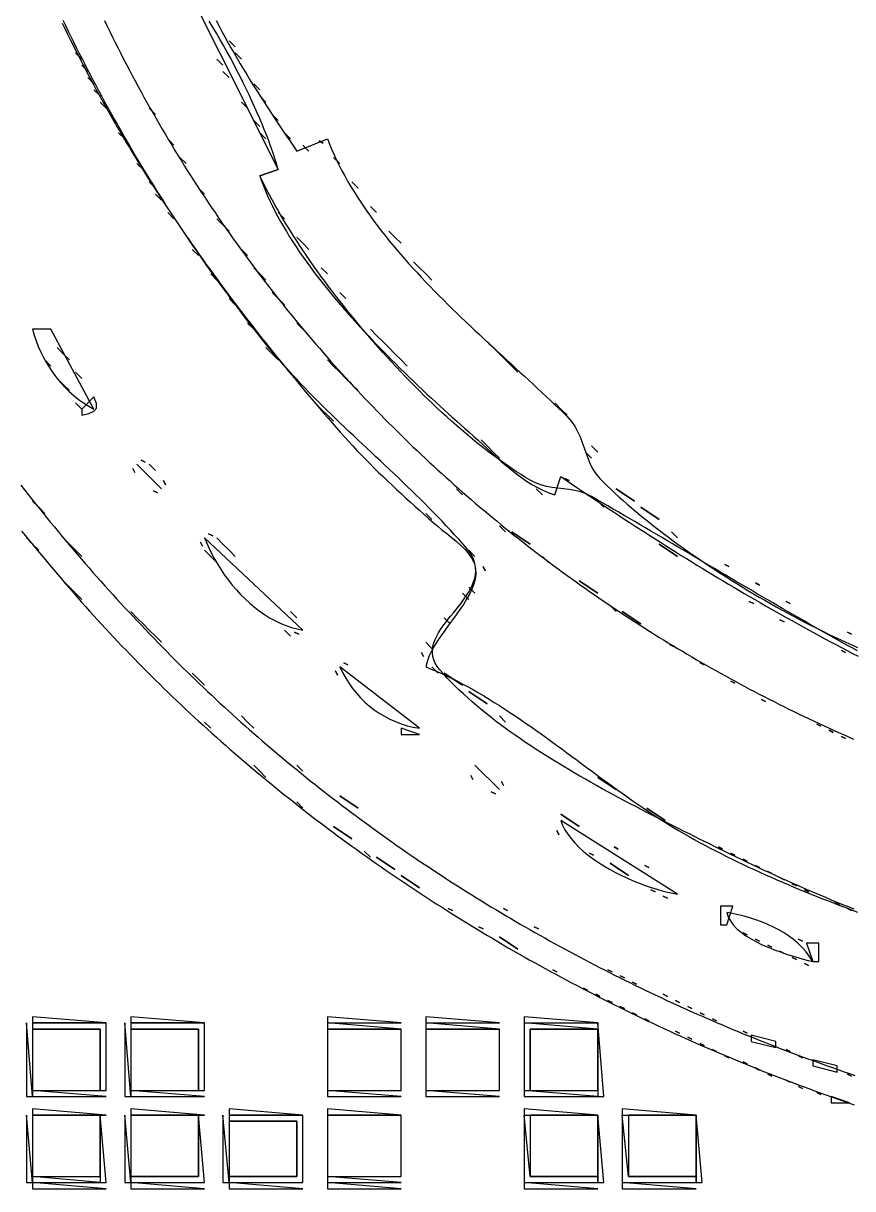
# Model space of a CAD drawing. Extents: x 0 to 1288, y 0 to 860.
# Drawn here: x 94.5 to 229.5, y 202 to 391.8 of the extents above; entities that cross this region are included whole.
import ezdxf

# ---------------------------------------------------------------- set-up
doc = ezdxf.new("R2010")
doc.units = 0
for name, color, linetype in [('C19', 19, 'CONTINUOUS'), ('C250', 250, 'CONTINUOUS'), ('C251', 251, 'CONTINUOUS'), ('C252', 252, 'CONTINUOUS'), ('C253', 253, 'CONTINUOUS'), ('C254', 254, 'CONTINUOUS'), ('C27', 27, 'CONTINUOUS'), ('C29', 29, 'CONTINUOUS'), ('C37', 37, 'CONTINUOUS'), ('C47', 47, 'CONTINUOUS'), ('C59', 59, 'CONTINUOUS'), ('C7', 7, 'CONTINUOUS')]:
    doc.layers.add(name, color=color, linetype=linetype)

msp = doc.modelspace()

# ---------------------------------------------------------------- linework, layer by layer
at = {"layer": 'C19'}
for points in [[(117, 406), (136, 368), (133, 367), (133.2825, 366.1836), (133.5892, 365.3642), (133.9194, 364.5423), (134.2724, 363.718), (134.6475, 362.8916), (135.0441, 362.0634), (135.4616, 361.2338), (135.8992, 360.403), (136.3564, 359.5712), (136.8323, 358.7388), (137.3265, 357.9061), (137.8381, 357.0733), (138.3666, 356.2407), (138.9113, 355.4087), (139.4715, 354.5775), (140.0466, 353.7474), (140.6359, 352.9186), (141.2387, 352.0915), (141.8544, 351.2664), (142.4823, 350.4435), (143.1217, 349.6232), (143.772, 348.8056), (144.4326, 347.9912), (145.1027, 347.1801), (145.7817, 346.3728), (146.4689, 345.5694), (147.1637, 344.7702), (147.8654, 343.9756), (148.5734, 343.1858), (149.2869, 342.4011), (150.0053, 341.6219), (150.728, 340.8483), (151.4543, 340.0807), (152.1836, 339.3193), (152.9151, 338.5645), (153.6482, 337.8165), (154.3822, 337.0757), (155.1165, 336.3422), (155.8504, 335.6165), (156.5833, 334.8987), (157.3145, 334.1892), (158.0433, 333.4883), (158.769, 332.7962), (159.4911, 332.1132), (160.2088, 331.4397), (160.9215, 330.7759), (161.6284, 330.122), (162.3291, 329.4785), (163.0227, 328.8455), (163.7086, 328.2233), (164.3862, 327.6123), (165.0548, 327.0127), (165.7137, 326.4249), (166.3623, 325.849), (167, 325.2855)], [(100.8355, 391.8788), (101.2584, 391), (101.7029, 390.0861), (102.1507, 389.1754), (102.6016, 388.2679), (103.0558, 387.3635), (103.5131, 386.4622), (103.9735, 385.564), (104.4371, 384.6689), (104.9038, 383.7767), (105.3736, 382.8875), (105.8466, 382.0012), (106.3227, 381.1178), (106.8018, 380.2373), (107.284, 379.3597), (107.7694, 378.4848), (108.2577, 377.6127), (108.7491, 376.7433), (109.2436, 375.8766), (109.7411, 375.0126), (110.2416, 374.1512), (110.7452, 373.2924), (111.2517, 372.4361), (111.7612, 371.5824), (112.2737, 370.7312), (112.7892, 369.8824), (113.3077, 369.0361), (113.8291, 368.1922), (114.3534, 367.3506), (114.8807, 366.5113), (115.4109, 365.6743), (115.944, 364.8396), (116.48, 364.0071), (117.0189, 363.1768), (117.5607, 362.3487), (118.1053, 361.5227), (118.6529, 360.6987), (119.2032, 359.8769), (119.7564, 359.057), (120.3125, 358.2391), (120.8713, 357.4232), (121.433, 356.6092), (121.9975, 355.7971), (122.5648, 354.9868), (123.1348, 354.1784), (123.7076, 353.3717), (124.2832, 352.5668), (124.8615, 351.7636), (125.4426, 350.9621), (126.0264, 350.1622), (126.613, 349.364), (127.2022, 348.5673), (127.7941, 347.7722), (128.3888, 346.9786), (128.9861, 346.1865), (129.5861, 345.3958), (130.1887, 344.6065), (130.794, 343.8186), (131.4019, 343.0321), (132.0125, 342.2468), (132.6257, 341.4629), (133.2415, 340.6802), (133.8599, 339.8987), (134.4809, 339.1183), (135.1044, 338.3392), (135.7306, 337.5611), (136.3593, 336.7841), (136.9905, 336.0081), (137.6243, 335.2332), (138.2606, 334.4592), (138.8995, 333.6861), (139.5408, 332.914), (140.1847, 332.1427), (140.831, 331.3723), (141.4798, 330.6027), (142.1311, 329.8338), (142.7849, 329.0657), (143.4411, 328.2983), (144.0997, 327.5316), (144.7608, 326.7655), (145.4243, 326), (146.0905, 325.2401), (146.7629, 324.4872), (147.4412, 323.7411), (148.1252, 323.0015), (148.8149, 322.2682), (149.51, 321.5409), (150.2104, 320.8194), (150.9159, 320.1035), (151.6264, 319.3928), (152.3416, 318.6873), (153.0615, 317.9866), (153.7858, 317.2905), (154.5144, 316.5988), (155.2472, 315.9112), (155.9838, 315.2275), (156.7243, 314.5475), (157.4684, 313.8709), (158.216, 313.1974), (158.9668, 312.5269), (159.7208, 311.8591), (160.4778, 311.1938), (161.2376, 310.5307), (162, 309.8696)], [(162, 309.8695), (162.6473, 309.3338), (163.3717, 308.7611), (164.1414, 308.1521), (164.9244, 307.5071), (165.6888, 306.8268), (166.4027, 306.1114), (167.0341, 305.3616), (167.5513, 304.5779), (167.9221, 303.7606), (168.1149, 302.9105)], [(94.2182, 309.1102), (94.8572, 308.3252), (95.4986, 307.5415), (96.1424, 306.7591), (96.7887, 305.9779), (97.4375, 305.198), (98.0887, 304.4193), (98.7424, 303.6417), (99.3987, 302.8653), (100.0575, 302.0901), (100.7188, 301.316), (101.3827, 300.5429), (102.0492, 299.7709), (102.7183, 299), (103.356, 298.2699), (103.9965, 297.5422), (104.64, 296.8169), (105.2862, 296.0941), (105.9353, 295.3736), (106.5872, 294.6555), (107.2418, 293.9399), (107.8993, 293.2266), (108.5595, 292.5158), (109.2225, 291.8074), (109.8882, 291.1014), (110.5567, 290.3978), (111.2279, 289.6967), (111.9017, 288.998), (112.5783, 288.3017), (113.2576, 287.6079), (113.9395, 286.9165), (114.6241, 286.2276), (115.3113, 285.5411), (116.0011, 284.857), (116.6936, 284.1754), (117.3886, 283.4963), (118.0863, 282.8196), (118.7865, 282.1454), (119.4893, 281.4736), (120.1947, 280.8043), (120.9025, 280.1375), (121.6129, 279.4732), (122.3259, 278.8113), (123.0413, 278.152), (123.7592, 277.4951), (124.4796, 276.8407), (125.2024, 276.1888), (125.9277, 275.5393), (126.6555, 274.8924), (127.3856, 274.248), (128.1182, 273.6061), (128.8532, 272.9667), (129.5905, 272.3297), (130.3302, 271.6954), (131.0723, 271.0635), (131.8168, 270.4341), (132.5635, 269.8073), (133.3126, 269.183), (134.064, 268.5612), (134.8177, 267.9419), (135.5737, 267.3252), (136.3319, 266.711), (137.0924, 266.0994), (137.8552, 265.4903), (138.6202, 264.8837), (139.3874, 264.2797), (140.1568, 263.6783), (140.9284, 263.0794), (141.7022, 262.4831), (142.4781, 261.8893), (143.2562, 261.2981), (144.0365, 260.7094), (144.8189, 260.1234), (145.6034, 259.5399), (146.39, 258.959), (147.1786, 258.3806), (147.9694, 257.8049), (148.7622, 257.2317), (149.5571, 256.6612), (150.3541, 256.0932), (151.153, 255.5278), (151.954, 254.965), (152.757, 254.4048), (153.5619, 253.8472), (154.3689, 253.2923), (155.1778, 252.7399), (155.9886, 252.1902), (156.8014, 251.6431), (157.6161, 251.0986), (158.4328, 250.5567), (159.2513, 250.0174), (160.0717, 249.4808), (160.894, 248.9468), (161.7181, 248.4155), (162.5441, 247.8868), (163.372, 247.3607), (164.2016, 246.8373), (165.0331, 246.3165), (165.8664, 245.7984), (166.7014, 245.283), (167.5382, 244.7702), (168.3768, 244.26), (169.2171, 243.7525), (170.0592, 243.2477), (170.903, 242.7456), (171.7485, 242.2461), (172.5957, 241.7494), (173.4445, 241.2553), (174.2951, 240.7638), (175.1473, 240.2751), (176.0011, 239.7891), (176.8566, 239.3057), (177.7136, 238.825), (178.5723, 238.3471), (179.4326, 237.8718), (180.2945, 237.3993), (181.1579, 236.9294), (182.0229, 236.4623), (182.8894, 235.9979), (183.7575, 235.5362), (184.6271, 235.0772), (185.4981, 234.621), (186.3707, 234.1675), (187.2447, 233.7167), (188.1202, 233.2686), (188.9972, 232.8233), (189.8756, 232.3807), (190.7554, 231.9408), (191.6367, 231.5037), (192.5193, 231.0694), (193.4033, 230.6378), (194.2887, 230.209), (195.1755, 229.7829), (196.0636, 229.3596), (196.9531, 228.939), (197.8439, 228.5212), (198.736, 228.1062), (199.6293, 227.694), (200.524, 227.2845), (201.42, 226.8778), (202.3172, 226.4739), (203.2156, 226.0728), (204.1153, 225.6744), (205.0162, 225.2789), (205.9184, 224.8862), (206.8217, 224.4962), (207.7262, 224.1091), (208.6318, 223.7247), (209.5387, 223.3432), (210.4467, 222.9645), (211.3558, 222.5886), (212.266, 222.2155), (213.1773, 221.8452), (214.0898, 221.4778), (215.0033, 221.1132), (215.9178, 220.7514), (216.8335, 220.3925), (217.7502, 220.0363), (218.6679, 219.6831), (219.5866, 219.3326), (220.5063, 218.985), (221.427, 218.6403), (222.3487, 218.2984), (223.2714, 217.9594), (224.195, 217.6232), (225.1196, 217.2899), (226.0451, 216.9594), (226.9715, 216.6318), (227.8988, 216.3071), (228.827, 215.9853), (229.7561, 215.6663)], [(168.1149, 302.9104), (168.134, 302.117), (168.0309, 301.3142), (167.8184, 300.5027), (167.5091, 299.6833), (167.1161, 298.8569), (166.6521, 298.0242), (166.1299, 297.1861), (165.5624, 296.3434), (164.9625, 295.4968), (164.3429, 294.6473), (163.7165, 293.7955), (163.0961, 292.9424), (162.4945, 292.0887), (161.9247, 291.2353), (161.3994, 290.3829), (160.9314, 289.5323), (160.5336, 288.6845), (160.2189, 287.8401), (160, 287), (160.8665, 286.6527), (161.7317, 286.2867), (162.5956, 285.9028), (163.4582, 285.5015), (164.3194, 285.0835), (165.1793, 284.6496), (166.038, 284.2003), (166.8954, 283.7363), (167.7516, 283.2583), (168.6065, 282.767), (169.4603, 282.2631), (170.3128, 281.7472), (171.1642, 281.2199), (172.0144, 280.682), (172.8634, 280.1341), (173.7114, 279.577), (174.5582, 279.0111), (175.4039, 278.4373), (176.2486, 277.8562), (177.0922, 277.2685), (177.9347, 276.6748), (178.7762, 276.0758), (179.6167, 275.4722), (180.4563, 274.8646), (181.2948, 274.2538), (182.1324, 273.6403), (182.969, 273.0249), (183.8047, 272.4082), (184.6395, 271.7908), (185.4734, 271.1736), (186.3064, 270.5571), (187.1386, 269.9419), (187.9699, 269.3289), (188.8004, 268.7186), (189.6301, 268.1116), (190.459, 267.5088), (191.2871, 266.9107), (192.1144, 266.318), (192.941, 265.7314), (193.7669, 265.1515), (194.592, 264.5791), (195.4165, 264.0148), (196.2403, 263.4592), (197.0634, 262.913), (197.8859, 262.377), (198.7077, 261.8517), (199.529, 261.3379), (200.3496, 260.8361), (201.1697, 260.3472), (202.014, 259.8551), (202.8643, 259.3691), (203.7202, 258.889), (204.5818, 258.4148), (205.4487, 257.9462), (206.3209, 257.4832), (207.1981, 257.0257), (208.0802, 256.5736), (208.967, 256.1268), (209.8583, 255.6851), (210.7541, 255.2485), (211.654, 254.817), (212.5579, 254.3902), (213.4658, 253.9682), (214.3773, 253.5509), (215.2923, 253.1382), (216.2107, 252.7299), (217.1323, 252.3259), (218.0569, 251.9262), (218.9843, 251.5306), (219.9144, 251.139), (220.8471, 250.7514), (221.782, 250.3676), (222.7192, 249.9875), (223.6583, 249.611), (224.5993, 249.238), (225.5419, 248.8685), (226.486, 248.5022), (227.4314, 248.1391), (228.378, 247.7792), (229.3255, 247.4222), (230.2739, 247.0681)], [(191.666672, 236.666672), (192.333328, 236.333328), (191.666672, 236.666672)], [(96, 228), (96, 218), (107, 218), (107, 228), (96, 228)], [(112, 228), (112, 218), (123, 218), (123, 228), (112, 228)], [(144, 228), (144, 218), (156, 218), (156, 228), (144, 228)], [(160, 228), (160, 218), (172, 218), (172, 228), (160, 228)], [(95, 214), (95, 203), (96, 203), (95, 214)], [(111, 214), (111, 203), (112, 203), (111, 214)], [(128, 214), (128, 213), (139, 213), (139, 204), (128, 204), (128, 203), (140, 203), (140, 214), (128, 214)], [(176, 214), (176, 203), (188, 203), (188, 204), (177, 204), (176, 214)], [(192, 214), (192, 203), (204, 203), (204, 204), (193, 204), (192, 214)]]:
    msp.add_lwpolyline(points, dxfattribs=at)
at = {"layer": 'C250'}
for points in [[(152, 341), (153, 340), (152, 341)], [(127, 307), (128, 306), (127, 307)], [(163, 295), (164, 294), (163, 295)], [(137, 293), (138, 292), (137, 293)], [(159.333328, 289.333344), (159.666672, 288.666656), (159.333328, 289.333344)], [(204.666672, 287.666656), (205.333328, 287.333344), (204.666672, 287.666656)], [(167, 283), (170, 281), (167, 283)], [(172.333328, 268.333344), (172.666672, 267.666656), (172.333328, 268.333344)], [(150, 257), (151, 256), (150, 257)], [(186.666672, 256.666656), (187.333328, 256.333344), (186.666672, 256.666656)], [(190.666672, 257.666656), (191.333328, 257.333344), (190.666672, 257.666656)], [(152, 256), (155, 254), (152, 256)], [(195.666672, 254.666672), (196.333328, 254.333328), (195.666672, 254.666672)], [(211.666672, 255.666672), (212.333328, 255.333328), (211.666672, 255.666672)], [(213.666672, 254.666672), (214.333328, 254.333328), (213.666672, 254.666672)], [(156, 253), (159, 251), (156, 253)], [(215.666672, 253.666672), (216.333328, 253.333328), (215.666672, 253.666672)], [(219.666672, 251.666672), (220.333328, 251.333328), (219.666672, 251.666672)], [(221.666672, 250.666672), (222.333328, 250.333328), (221.666672, 250.666672)], [(172.666672, 247.666672), (173.333328, 247.333328), (172.666672, 247.666672)], [(228.666672, 247.666672), (229.333328, 247.333328), (228.666672, 247.666672)], [(172, 243), (175, 241), (172, 243)], [(217.666672, 240.666672), (218.333328, 240.333328), (217.666672, 240.666672)], [(204.666672, 230.666672), (205.333328, 230.333328), (204.666672, 230.666672)], [(95, 229), (95, 217), (96, 217), (95, 229)], [(112, 229), (112, 228), (123, 228), (123, 218), (124, 218), (124, 229), (112, 229)], [(144, 229), (144, 228), (156, 228), (144, 229)], [(177, 228), (177, 218), (188, 218), (188, 228), (177, 228)], [(213.666672, 221.666672), (214.333328, 221.333328), (213.666672, 221.666672)], [(96, 214), (96, 204), (107, 204), (107, 214), (96, 214)]]:
    msp.add_lwpolyline(points, dxfattribs=at)
at = {"layer": 'C251'}
for points in [[(103, 387), (104, 386), (103, 387)], [(126, 386), (127, 385), (126, 386)], [(129, 387), (130, 386), (129, 387)], [(106, 381), (107, 380), (106, 381)], [(133, 380), (134, 379), (133, 380)], [(115, 378), (116, 377), (115, 378)], [(132, 376), (133, 375), (132, 376)], [(140, 372), (141, 371), (140, 372)], [(123, 365), (124, 364), (123, 365)], [(116, 364), (117, 363), (116, 364)], [(136, 361), (137, 360), (136, 361)], [(151, 362), (152, 361), (151, 362)], [(126, 360), (127, 359), (126, 360)], [(155, 357), (156, 356), (155, 357)], [(132, 352), (133, 351), (132, 352)], [(158, 353), (159, 352), (158, 353)], [(159, 352), (160, 351), (159, 352)], [(160, 351), (161, 350), (160, 351)], [(136, 347), (137, 346), (136, 347)], [(131, 343), (132, 342), (131, 343)], [(153, 340), (154, 339), (153, 340)], [(170, 340), (171, 339), (170, 340)], [(101, 338), (102, 337), (101, 338)], [(134, 339), (135, 338), (134, 339)], [(135, 338), (136, 337), (135, 338)], [(154, 339), (155, 338), (154, 339)], [(155, 338), (156, 337), (155, 338)], [(98, 337), (99, 336), (98, 337)], [(144, 337), (145, 336), (144, 337)], [(156, 337), (157, 336), (156, 337)], [(103, 335), (104, 334), (103, 335)], [(145, 336), (146, 335), (145, 336)], [(146, 335), (147, 334), (146, 335)], [(174, 336), (175, 335), (174, 336)], [(100, 334), (101, 333), (100, 334)], [(106, 331), (104, 329), (104, 328), (105.1795, 328.2882), (105.9982, 328.6441), (106.427, 329.1559), (106.4372, 329.9117), (106, 331)], [(143, 329), (144, 328), (143, 329)], [(181, 330), (182, 329), (181, 330)], [(144, 328), (145, 327), (144, 328)], [(187, 323), (188, 322), (187, 323)], [(171, 322), (172, 321), (171, 322)], [(186, 322), (187, 321), (186, 322)], [(115, 320), (116, 319), (115, 320)], [(117.333336, 317.333344), (117.666664, 316.666656), (117.333336, 317.333344)], [(115.666664, 315.666656), (116.333336, 315.333344), (115.666664, 315.666656)], [(165, 316), (166, 315), (165, 316)], [(188, 314), (189, 313), (188, 314)], [(195, 313), (198, 311), (195, 313)], [(172, 310), (173, 309), (172, 310)], [(95, 308), (96, 307), (95, 308)], [(124, 308), (124.3555, 307.131), (124.7503, 306.2587), (125.1832, 305.3862), (125.653, 304.5168), (126.1585, 303.654), (126.6984, 302.8009), (127.2717, 301.9609), (127.877, 301.1373), (128.5133, 300.3334), (129.1793, 299.5526), (129.8739, 298.798), (130.5957, 298.0731), (131.3438, 297.3811), (132.1167, 296.7253), (132.9135, 296.1091), (133.7328, 295.5358), (134.5735, 295.0086), (135.4344, 294.5308), (136.3143, 294.1059), (137.212, 293.737), (138.1263, 293.4275), (139.056, 293.1807), (140, 293), (124, 308)], [(126, 308), (127, 307), (126, 308)], [(174, 309), (177, 307), (174, 309)], [(200, 309), (201, 308), (200, 309)], [(96, 307), (97, 306), (96, 307)], [(103, 306), (104, 305), (103, 306)], [(167, 306), (168, 305), (167, 306)], [(125, 305), (126, 304), (125, 305)], [(179, 305), (180, 304), (179, 305)], [(208.666672, 303.666656), (209.333328, 303.333344), (208.666672, 303.666656)], [(102, 300), (103, 299), (102, 300)], [(213.666672, 300.666656), (214.333328, 300.333344), (213.666672, 300.666656)], [(190, 297), (191, 296), (190, 297)], [(112, 296), (113, 295), (112, 296)], [(192, 296), (195, 294), (192, 296)], [(163, 286), (166, 284), (163, 286)], [(209.666672, 284.666656), (210.333328, 284.333344), (209.666672, 284.666656)], [(214.666672, 281.666656), (215.333328, 281.333344), (214.666672, 281.666656)], [(124, 278), (125, 277), (124, 278)], [(172, 279), (173, 278), (172, 279)], [(223.666672, 277.666656), (224.333328, 277.333344), (223.666672, 277.666656)], [(225.666672, 276.666656), (226.333328, 276.333344), (225.666672, 276.666656)], [(227.666672, 275.666656), (228.333328, 275.333344), (227.666672, 275.666656)], [(132, 271), (133, 270), (132, 271)], [(182, 263), (185, 261), (182, 263)], [(207.666672, 257.666656), (208.333328, 257.333344), (207.666672, 257.666656)], [(209.666672, 256.666656), (210.333328, 256.333344), (209.666672, 256.666656)], [(217.666672, 252.666672), (218.333328, 252.333328), (217.666672, 252.666672)], [(196.666672, 250.666672), (197.333328, 250.333328), (196.666672, 250.666672)], [(208, 248), (208, 245), (209, 245), (210, 248), (208, 248)], [(209, 247), (209.2265, 246.2901), (209.5878, 245.6121), (210.0708, 244.9657), (210.6624, 244.3509), (211.3495, 243.7676), (212.1189, 243.2156), (212.9576, 242.6948), (213.8523, 242.2052), (214.7901, 241.7467), (215.7577, 241.3191), (216.7421, 240.9224), (217.7301, 240.5563), (218.7087, 240.221), (219.6646, 239.9161), (220.5848, 239.6417), (221.4562, 239.3976), (222.2656, 239.1837), (223, 239), (222.4885, 239.816), (221.9127, 240.5821), (221.2776, 241.2996), (220.5883, 241.9698), (219.8499, 242.5942), (219.0673, 243.174), (218.2457, 243.7106), (217.3902, 244.2054), (216.5058, 244.6598), (215.5977, 245.075), (214.6707, 245.4524), (213.7302, 245.7935), (212.781, 246.0995), (211.8283, 246.3717), (210.8772, 246.6117), (209.9327, 246.8206), (209, 247)], [(226.666672, 248.666672), (227.333328, 248.333328), (226.666672, 248.666672)], [(177.666672, 244.666672), (178.333328, 244.333328), (177.666672, 244.666672)], [(211.666672, 243.666672), (212.333328, 243.333328), (211.666672, 243.666672)], [(220.666672, 242.666672), (221.333328, 242.333328), (220.666672, 242.666672)], [(222, 242), (223, 239), (224, 239), (224, 242), (222, 242)], [(221.666672, 238.666672), (222.333328, 238.333328), (221.666672, 238.666672)], [(198.666672, 233.666672), (199.333328, 233.333328), (198.666672, 233.666672)], [(176, 230), (176, 229), (188, 229), (176, 230)], [(206.666672, 229.666672), (207.333328, 229.333328), (206.666672, 229.666672)], [(223, 223), (223, 222), (227, 221), (227, 222), (223, 223)], [(96, 218), (96, 217), (108, 217), (96, 218)], [(112, 218), (112, 217), (124, 217), (112, 218)], [(144, 218), (144, 217), (156, 217), (144, 218)], [(160, 218), (160, 217), (172, 217), (160, 218)], [(176, 218), (176, 217), (188, 217), (176, 218)], [(226, 217), (226, 216), (229, 216), (226, 217)], [(128, 213), (128, 204), (139, 204), (139, 213), (128, 213)], [(204, 214), (204, 203), (205, 203), (204, 214)]]:
    msp.add_lwpolyline(points, dxfattribs=at)
at = {"layer": 'C252'}
for points in [[(128, 389), (129, 388), (128, 389)], [(104, 385), (105, 384), (104, 385)], [(127, 384), (128, 383), (127, 384)], [(105, 383), (106, 382), (105, 383)], [(132, 382), (133, 381), (132, 382)], [(107, 379), (108, 378), (107, 379)], [(130, 379), (131, 378), (130, 379)], [(135, 377), (136, 376), (135, 377)], [(110, 374), (111, 373), (110, 374)], [(133, 374), (134, 373), (133, 374)], [(137, 374), (138, 373), (137, 374)], [(118, 373), (119, 372), (118, 373)], [(142.666672, 372.666656), (143.333328, 372.333344), (142.666672, 372.666656)], [(120, 370), (121, 369), (120, 370)], [(145, 370), (146, 369), (145, 370)], [(115, 366), (116, 365), (115, 366)], [(148, 366), (149, 365), (148, 366)], [(118, 361), (119, 360), (118, 361)], [(139, 357), (140, 356), (139, 357)], [(154, 358), (155, 357), (154, 358)], [(122, 355), (123, 354), (122, 355)], [(143, 352), (144, 351), (143, 352)], [(125, 351), (126, 350), (125, 351)], [(133, 351), (134, 350), (133, 351)], [(135, 348), (136, 347), (135, 348)], [(146, 348), (147, 347), (146, 348)], [(128, 347), (129, 346), (128, 347)], [(96, 342), (96.2689, 341.0573), (96.5834, 340.1224), (96.9424, 339.1983), (97.3446, 338.2877), (97.7891, 337.3937), (98.2746, 336.519), (98.8, 335.6665), (99.3641, 334.8392), (99.966, 334.0399), (100.6043, 333.2715), (101.278, 332.5369), (101.986, 331.8389), (102.7271, 331.1805), (103.5001, 330.5645), (104.3041, 329.9938), (105.1377, 329.4714), (106, 329), (99, 342), (96, 342)], [(139, 343), (140, 342), (139, 343)], [(100, 339), (101, 338), (100, 339)], [(171, 339), (172, 338), (171, 339)], [(172, 338), (173, 337), (172, 338)], [(173, 337), (174, 336), (173, 337)], [(101, 333), (102, 332), (101, 333)], [(147, 334), (148, 333), (147, 334)], [(148, 333), (149, 332), (148, 333)], [(103, 330), (104, 329), (103, 330)], [(142, 330), (143, 329), (142, 330)], [(167, 325.2854), (167.7674, 324.5995), (168.5305, 323.9034), (169.2916, 323.2012), (170.053, 322.4969), (170.8168, 321.7946), (171.5855, 321.0984), (172.3611, 320.4122), (173.146, 319.7402), (173.9424, 319.0865), (174.7526, 318.455), (175.5789, 317.8499), (176.4234, 317.2752), (177.2886, 316.735), (178.1765, 316.2333), (179.0896, 315.7741), (180.03, 315.3617), (181, 315), (182, 318), (182.8603, 317.4122), (183.7193, 316.8274), (184.5771, 316.2454), (185.4336, 315.6664), (186.2891, 315.0902), (187.1436, 314.5168), (187.9971, 313.9462), (188.8498, 313.3784), (189.7017, 312.8133), (190.5529, 312.2508), (191.4036, 311.691), (192.2537, 311.1339), (193.1034, 310.5793), (193.9527, 310.0272), (194.8018, 309.4777), (195.6507, 308.9307), (196.4995, 308.3862), (197.3483, 307.8441), (198.1971, 307.3043), (199.0461, 306.767), (199.8953, 306.232), (200.7448, 305.6992), (201.5947, 305.1688), (202.4451, 304.6405), (203.296, 304.1145), (204.1476, 303.5907), (204.9999, 303.0689), (205.853, 302.5493), (206.7071, 302.0318), (207.562, 301.5163), (208.4181, 301.0028), (209.2752, 300.4913), (210.1336, 299.9818), (210.9933, 299.4742), (211.8544, 298.9684), (212.717, 298.4645), (213.5811, 297.9624), (214.4468, 297.4621), (215.3143, 296.9636), (216.1835, 296.4667), (217.0546, 295.9716), (217.9277, 295.4781), (218.8029, 294.9863), (219.6802, 294.496), (220.5597, 294.0073), (221.4414, 293.5201), (222.3256, 293.0344), (223.2122, 292.5502), (224.1014, 292.0675), (224.9932, 291.5861), (225.8877, 291.1061), (226.785, 290.6274), (227.6852, 290.15), (228.5883, 289.6739), (229.4945, 289.1991), (230.4038, 288.7254)], [(169, 324), (170, 323), (169, 324)], [(170, 323), (171, 322), (170, 323)], [(113, 320), (117, 316), (113, 320)], [(113.666664, 320.666656), (114.333336, 320.333344), (113.666664, 320.666656)], [(182.666672, 317.666656), (183.333328, 317.333344), (182.666672, 317.666656)], [(191, 316), (194, 314), (191, 316)], [(96, 314), (97, 313), (96, 314)], [(160, 312), (161, 311), (160, 312)], [(101, 308), (102, 307), (101, 308)], [(102, 307), (103, 306), (102, 307)], [(124, 306), (125, 305), (124, 306)], [(128, 306), (129, 305), (128, 306)], [(198, 307), (201, 305), (198, 307)], [(167, 300), (168, 299), (167, 300)], [(103, 299), (104, 298), (103, 299)], [(166, 299), (167, 298), (166, 299)], [(218.666672, 297.666656), (219.333328, 297.333344), (218.666672, 297.666656)], [(113, 295), (114, 294), (113, 295)], [(217.666672, 294.666656), (218.333328, 294.333344), (217.666672, 294.666656)], [(114, 294), (115, 293), (114, 294)], [(115, 293), (116, 292), (115, 293)], [(228.666672, 292.666656), (229.333328, 292.333344), (228.666672, 292.666656)], [(146, 287), (146.4659, 286.0706), (146.9734, 285.1757), (147.5215, 284.3171), (148.1096, 283.4962), (148.7367, 282.7148), (149.4019, 281.9743), (150.1045, 281.2766), (150.8436, 280.623), (151.6184, 280.0154), (152.428, 279.4553), (153.2716, 278.9442), (154.1483, 278.4839), (155.0574, 278.076), (155.9979, 277.722), (156.9691, 277.4236), (157.97, 277.1823), (159, 277), (146, 287)], [(130, 279), (131, 278), (130, 279)], [(133, 270), (134, 269), (133, 270)], [(167.333328, 269.333344), (167.666672, 268.666656), (167.333328, 269.333344)], [(188, 269), (191, 267), (188, 269)], [(146, 266), (149, 264), (146, 266)], [(182, 262), (182.2886, 261.2337), (182.6652, 260.482), (183.1237, 259.7461), (183.6581, 259.0272), (184.2623, 258.3264), (184.9304, 257.6448), (185.6562, 256.9837), (186.4339, 256.3442), (187.2572, 255.7275), (188.1203, 255.1347), (189.0171, 254.567), (189.9415, 254.0255), (190.8876, 253.5115), (191.8493, 253.0261), (192.8206, 252.5704), (193.7955, 252.1456), (194.7679, 251.7529), (195.7319, 251.3934), (196.6813, 251.0684), (197.6102, 250.7789), (198.5125, 250.5262), (199.3823, 250.3113), (200.2134, 250.1355), (201, 250), (182, 262)], [(145, 261), (148, 259), (145, 261)], [(181.333328, 260.333344), (181.666672, 259.666656), (181.333328, 260.333344)], [(219.666672, 239.666672), (220.333328, 239.333328), (219.666672, 239.666672)], [(189.666672, 237.666672), (190.333328, 237.333328), (189.666672, 237.666672)], [(193.666672, 235.666672), (194.333328, 235.333328), (193.666672, 235.666672)], [(185.666672, 234.666672), (186.333328, 234.333328), (185.666672, 234.666672)], [(188, 229), (188, 217), (189, 217), (188, 229)], [(211.666672, 227.666672), (212.333328, 227.333328), (211.666672, 227.666672)], [(213, 227), (213, 226), (217, 225), (217, 226), (213, 227)], [(204.666672, 225.666672), (205.333328, 225.333328), (204.666672, 225.666672)], [(218.666672, 224.666672), (219.333328, 224.333328), (218.666672, 224.666672)], [(211.666672, 222.666672), (212.333328, 222.333328), (211.666672, 222.666672)], [(215.666672, 220.666672), (216.333328, 220.333328), (215.666672, 220.666672)], [(218.666672, 219.666672), (219.333328, 219.333328), (218.666672, 219.666672)], [(220.666672, 218.666672), (221.333328, 218.333328), (220.666672, 218.666672)], [(223.666672, 217.666672), (224.333328, 217.333328), (223.666672, 217.666672)], [(192, 215), (192, 214), (204, 214), (192, 215)], [(144, 204), (144, 203), (156, 203), (144, 204)], [(96, 203), (96, 202), (108, 202), (96, 203)], [(112, 203), (112, 202), (124, 202), (112, 203)], [(128, 203), (128, 202), (140, 202), (128, 203)], [(144, 203), (144, 202), (156, 202), (144, 203)], [(176, 203), (176, 202), (188, 202), (176, 203)], [(192, 203), (192, 202), (204, 202), (192, 203)]]:
    msp.add_lwpolyline(points, dxfattribs=at)
at = {"layer": 'C253'}
for points in [[(113, 369), (114, 368), (113, 369)], [(140, 356), (141, 355), (140, 356)], [(151, 342), (152, 341), (151, 342)], [(182, 329), (183, 328), (182, 329)], [(97, 313), (98, 312), (97, 313)], [(169.333328, 303.333344), (169.666672, 302.666656), (169.333328, 303.333344)], [(185, 301), (188, 299), (185, 301)], [(212.666672, 297.666656), (213.333328, 297.333344), (212.666672, 297.666656)], [(138.666672, 292.666656), (139.333328, 292.333344), (138.666672, 292.666656)], [(116, 292), (117, 291), (116, 292)], [(160, 291), (161, 290), (160, 291)], [(199.666672, 290.666656), (200.333328, 290.333344), (199.666672, 290.666656)], [(227.666672, 289.666656), (228.333328, 289.333344), (227.666672, 289.666656)], [(146.666672, 287.666656), (147.333328, 287.333344), (146.666672, 287.666656)], [(161, 287), (162, 286), (161, 287)], [(123, 285), (124, 284), (123, 285)], [(131, 278), (132, 277), (131, 278)], [(156, 277), (156, 276), (159, 276), (156, 277)], [(168, 271), (172, 267), (168, 271)], [(170.666672, 266.666656), (171.333328, 266.333344), (170.666672, 266.666656)], [(139, 265), (140, 264), (139, 265)], [(190, 255), (193, 253), (190, 255)], [(198.666672, 249.666672), (199.333328, 249.333328), (198.666672, 249.666672)], [(163.666672, 247.666672), (164.333328, 247.333328), (163.666672, 247.666672)], [(168.666672, 244.666672), (169.333328, 244.333328), (168.666672, 244.666672)], [(213.666672, 242.666672), (214.333328, 242.333328), (213.666672, 242.666672)], [(215.666672, 241.666672), (216.333328, 241.333328), (215.666672, 241.666672)], [(180.666672, 237.666672), (181.333328, 237.333328), (180.666672, 237.666672)], [(187.666672, 233.666672), (188.333328, 233.333328), (187.666672, 233.666672)], [(189.666672, 232.666672), (190.333328, 232.333328), (189.666672, 232.666672)], [(191.666672, 231.666672), (192.333328, 231.333328), (191.666672, 231.666672)], [(200.666672, 232.666672), (201.333328, 232.333328), (200.666672, 232.666672)], [(193.666672, 230.666672), (194.333328, 230.333328), (193.666672, 230.666672)], [(96, 229), (96, 228), (107, 228), (107, 218), (108, 218), (108, 229), (96, 229)], [(176, 229), (176, 218), (177, 218), (177, 228), (188, 228), (176, 229)], [(195.666672, 229.666672), (196.333328, 229.333328), (195.666672, 229.666672)], [(200.666672, 227.666672), (201.333328, 227.333328), (200.666672, 227.666672)], [(202.666672, 226.666672), (203.333328, 226.333328), (202.666672, 226.666672)], [(206.666672, 224.666672), (207.333328, 224.333328), (206.666672, 224.666672)], [(208.666672, 223.666672), (209.333328, 223.333328), (208.666672, 223.666672)], [(220.666672, 223.666672), (221.333328, 223.333328), (220.666672, 223.666672)], [(228.666672, 220.666672), (229.333328, 220.333328), (228.666672, 220.666672)], [(96, 215), (96, 214), (108, 214), (96, 215)], [(112, 215), (112, 214), (124, 214), (112, 215)], [(128, 215), (128, 214), (140, 214), (128, 215)], [(144, 215), (144, 214), (156, 214), (144, 215)], [(176, 215), (176, 214), (188, 214), (176, 215)], [(107, 214), (107, 203), (108, 203), (107, 214)], [(177, 214), (177, 204), (188, 204), (188, 214), (177, 214)], [(193, 214), (193, 204), (204, 204), (204, 214), (193, 214)]]:
    msp.add_lwpolyline(points, dxfattribs=at)
at = {"layer": 'C254'}
for points in [[(127, 359), (128, 358), (127, 359)], [(130, 355), (131, 354), (130, 355)], [(178, 316), (179, 315), (178, 316)], [(124.666664, 308.666656), (125.333336, 308.333344), (124.666664, 308.666656)], [(101, 301), (102, 300), (101, 301)], [(138, 296), (139, 295), (138, 296)], [(196, 264), (199, 262), (196, 264)], [(202.666672, 231.666672), (203.333328, 231.333328), (202.666672, 231.666672)], [(96, 230), (96, 229), (108, 229), (96, 230)], [(112, 230), (112, 229), (124, 229), (112, 230)], [(144, 230), (144, 229), (156, 229), (144, 230)], [(160, 230), (160, 229), (172, 229), (160, 230)], [(123, 214), (123, 204), (112, 204), (112, 203), (124, 203), (123, 214)]]:
    msp.add_lwpolyline(points, dxfattribs=at)
at = {"layer": 'C27'}
for points in [[(160, 229), (160, 228), (172, 228), (160, 229)], [(112, 214), (112, 204), (123, 204), (123, 214), (112, 214)], [(144, 214), (144, 204), (156, 204), (156, 214), (144, 214)], [(188, 214), (188, 203), (189, 203), (188, 214)], [(96, 204), (96, 203), (107, 203), (96, 204)]]:
    msp.add_lwpolyline(points, dxfattribs=at)
at = {"layer": 'C29'}
for points in [[(112.333336, 319.333344), (112.666664, 318.666656), (112.333336, 319.333344)], [(123.333336, 307.333344), (123.666664, 306.666656), (123.333336, 307.333344)], [(145.333328, 286.333344), (145.666672, 285.666656), (145.333328, 286.333344)], [(139, 271), (140, 270), (139, 271)]]:
    msp.add_lwpolyline(points, dxfattribs=at)
at = {"layer": 'C37'}
msp.add_lwpolyline([(122, 286), (123, 285), (122, 286)], dxfattribs=at)
at = {"layer": 'C47'}
msp.add_lwpolyline([(111, 229), (111, 217), (112, 217), (111, 229)], dxfattribs=at)
at = {"layer": 'C59'}
msp.add_lwpolyline([(127, 214), (127, 203), (128, 203), (127, 214)], dxfattribs=at)
at = {"layer": 'C7'}
for points in [[(229.7281, 247.5139), (228.8064, 247.8862), (227.8858, 248.2617), (226.9662, 248.6404), (226.0476, 249.0221), (225.13, 249.407), (224.2134, 249.795), (223.2979, 250.1861), (222.3834, 250.5803), (221.4699, 250.9777), (220.5575, 251.3781), (219.6461, 251.7816), (218.7358, 252.1882), (217.8265, 252.5979), (216.9183, 253.0106), (216.0112, 253.4265), (215.1051, 253.8454), (214.2002, 254.2674), (213.2963, 254.6924), (212.3935, 255.1205), (211.4918, 255.5516), (210.5912, 255.9858), (209.6917, 256.4231), (208.7933, 256.8633), (207.8961, 257.3066), (207, 257.753), (206.2082, 258.1485), (205.4049, 258.5493), (204.5907, 258.9554), (203.766, 259.3668), (202.9316, 259.7834), (202.0879, 260.2052), (201.2356, 260.6323), (200.3753, 261.0646), (199.5076, 261.5022), (198.633, 261.945), (197.7521, 262.393), (196.8656, 262.8462), (195.974, 263.3046), (195.0778, 263.7682), (194.1778, 264.237), (193.2744, 264.711), (192.3683, 265.1902), (191.4601, 265.6745), (190.5503, 266.1641), (189.6395, 266.6588), (188.7283, 267.1586), (187.8174, 267.6637), (186.9072, 268.1738), (185.9984, 268.6892), (185.0916, 269.2096), (184.1873, 269.7352), (183.2862, 270.266), (182.3889, 270.8018), (181.4958, 271.3428), (180.6077, 271.8889), (179.725, 272.4401), (178.8485, 272.9963), (177.9786, 273.5577), (177.116, 274.1242), (176.2612, 274.6958), (175.4149, 275.2724), (174.5776, 275.8542), (173.75, 276.441), (172.9325, 277.0328), (172.1259, 277.6297), (171.3306, 278.2317), (170.5473, 278.8387), (169.7765, 279.4508), (169.0189, 280.0679), (168.275, 280.69), (167.5455, 281.3171), (166.8309, 281.9493), (166.1317, 282.5865), (165.4487, 283.2287), (164.7824, 283.8759), (164.1333, 284.528), (163.502, 285.1852), (162.8892, 285.8474), (162.2955, 286.5146), (161.8637, 287.0687), (161.5333, 287.6204), (161.2979, 288.1698), (161.1514, 288.7174), (161.0876, 289.2633), (161.1001, 289.8079), (161.1828, 290.3514), (161.3294, 290.894), (161.5337, 291.4362), (161.7894, 291.9782), (162.0904, 292.5202), (162.4304, 293.0625), (162.8031, 293.6054), (163.2024, 294.1492), (163.6219, 294.6942), (164.0555, 295.2406), (164.497, 295.7887), (164.94, 296.3389), (165.3785, 296.8913), (165.806, 297.4464), (166.2165, 298.0042), (166.6036, 298.5652), (166.9612, 299.1297), (167.2829, 299.6978), (167.5627, 300.2698), (167.7941, 300.8462), (167.9711, 301.427), (168.0874, 302.0127), (168.1367, 302.6035), (168.1128, 303.1996), (168.0095, 303.8014), (167.8205, 304.4091), (167.5397, 305.0231), (167.1607, 305.6435), (166.6774, 306.2708), (166.0253, 307.0279), (165.3659, 307.7786), (164.6996, 308.523), (164.0266, 309.2616), (163.3472, 309.9946), (162.662, 310.7224), (161.971, 311.4452), (161.2749, 312.1635), (160.5737, 312.8775), (159.868, 313.5875), (159.1581, 314.2939), (158.4442, 314.9969), (157.7268, 315.697), (157.0061, 316.3943), (156.2826, 317.0894), (155.5565, 317.7823), (154.8283, 318.4736), (154.0982, 319.1635), (153.3666, 319.8523), (152.6339, 320.5403), (151.9003, 321.2279), (151.1662, 321.9153), (150.4321, 322.603), (149.6981, 323.2912), (148.9647, 323.9802), (148.2322, 324.6704), (147.501, 325.3621), (146.7713, 326.0556), (146.0436, 326.7512), (145.3181, 327.4493), (144.5953, 328.1501), (143.8754, 328.854), (143.1588, 329.5613), (142.4459, 330.2723), (141.7369, 330.9873), (141.0323, 331.7068), (140.3324, 332.4309), (139.6375, 333.16), (138.9479, 333.8944), (138.2641, 334.6345), (137.5863, 335.3805), (136.9149, 336.1329), (136.2502, 336.8918), (135.5926, 337.6576), (134.9424, 338.4307), (134.3, 339.2114), (133.6658, 340), (133.0648, 340.7587), (132.4661, 341.52), (131.8699, 342.2839), (131.276, 343.0504), (130.6844, 343.8195), (130.0953, 344.5912), (129.5086, 345.3654), (128.9244, 346.1421), (128.3426, 346.9213), (127.7633, 347.703), (127.1864, 348.4872), (126.612, 349.2738), (126.0402, 350.0629), (125.4709, 350.8544), (124.9042, 351.6483), (124.34, 352.4447), (123.7783, 353.2434), (123.2193, 354.0445), (122.6629, 354.8479), (122.1091, 355.6537), (121.558, 356.4618), (121.0095, 357.2722), (120.4637, 358.0849), (119.9206, 358.8999), (119.3802, 359.7171), (118.8425, 360.5366), (118.3076, 361.3583), (117.7754, 362.1822), (117.2459, 363.0083), (116.7193, 363.8366), (116.1955, 364.667), (115.6744, 365.4996), (115.1563, 366.3344), (114.6409, 367.1713), (114.1285, 368.0102), (113.6189, 368.8513), (113.1122, 369.6944), (112.6084, 370.5396), (112.1075, 371.3868), (111.6096, 372.2361), (111.1147, 373.0874), (110.6227, 373.9406), (110.1337, 374.7959), (109.6478, 375.6531), (109.1648, 376.5123), (108.6849, 377.3733), (108.2081, 378.2364), (107.7343, 379.1013), (107.2636, 379.9681), (106.796, 380.8367), (106.3315, 381.7073), (105.8702, 382.5796), (105.412, 383.4538), (104.957, 384.3298), (104.5052, 385.2076), (104.0566, 386.0872), (103.6111, 386.9685), (103.169, 387.8516), (102.73, 388.7364), (102.2943, 389.6229), (101.8619, 390.5112), (101.4328, 391.4011), (101.007, 392.2927)], [(107.7123, 392.2898), (108.1465, 391.385), (108.5847, 390.4821), (109.0266, 389.5811), (109.4724, 388.682), (109.9221, 387.7848), (110.3755, 386.8896), (110.8327, 385.9963), (111.2937, 385.1049), (111.7585, 384.2155), (112.2271, 383.328), (112.6994, 382.4426), (113.1754, 381.5591), (113.6553, 380.6777), (114.1388, 379.7983), (114.6261, 378.9209), (115.117, 378.0456), (115.6117, 377.1724), (116.1101, 376.3012), (116.6121, 375.4322), (117.1179, 374.5652), (117.6273, 373.7003), (118.1403, 372.8376), (118.657, 371.9771), (119.1773, 371.1186), (119.7013, 370.2624), (120.2289, 369.4083), (120.7601, 368.5565), (121.2948, 367.7068), (121.8332, 366.8594), (122.3752, 366.0142), (122.9207, 365.1712), (123.4697, 364.3305), (124.0224, 363.4921), (124.5785, 362.6559), (125.1382, 361.8221), (125.7014, 360.9906), (126.2682, 360.1614), (126.8384, 359.3345), (127.4121, 358.51), (127.9893, 357.6878), (128.57, 356.868), (129.1541, 356.0506), (129.7417, 355.2356), (130.3328, 354.4231), (130.9272, 353.6129), (131.5251, 352.8052), (132.1265, 352), (132.6925, 351.2483), (133.2611, 350.4994), (133.8321, 349.7534), (134.4055, 349.0102), (134.9814, 348.2698), (135.5598, 347.5323), (136.1406, 346.7976), (136.7238, 346.0657), (137.3094, 345.3367), (137.8974, 344.6104), (138.4878, 343.8871), (139.0806, 343.1665), (139.6758, 342.4488), (140.2733, 341.7339), (140.8732, 341.0219), (141.4754, 340.3127), (142.08, 339.6063), (142.6869, 338.9027), (143.2961, 338.202), (143.9076, 337.5042), (144.5215, 336.8092), (145.1376, 336.117), (145.756, 335.4276), (146.3766, 334.7411), (146.9995, 334.0575), (147.6247, 333.3766), (148.2521, 332.6986), (148.8818, 332.0235), (149.5136, 331.3512), (150.1477, 330.6818), (150.784, 330.0152), (151.4225, 329.3514), (152.0631, 328.6905), (152.706, 328.0324), (153.351, 327.3772), (153.9982, 326.7248), (154.6475, 326.0753), (155.2989, 325.4286), (155.9525, 324.7848), (156.6082, 324.1438), (157.266, 323.5056), (157.926, 322.8704), (158.588, 322.2379), (159.2521, 321.6084), (159.9182, 320.9816), (160.5865, 320.3578), (161.2567, 319.7367), (161.9291, 319.1186), (162.6034, 318.5033), (163.2798, 317.8908), (163.9582, 317.2812), (164.6386, 316.6745), (165.321, 316.0706), (166.0054, 315.4696), (166.6918, 314.8714), (167.3801, 314.2761), (168.0704, 313.6836), (168.7627, 313.094), (169.4569, 312.5073), (170.153, 311.9234), (170.8511, 311.3424), (171.551, 310.7643), (172.2529, 310.189), (172.9567, 309.6166), (173.6623, 309.047), (174.3698, 308.4803), (175.0792, 307.9165), (175.7905, 307.3556), (176.5035, 306.7975), (177.2185, 306.2423), (177.9352, 305.6899), (178.6538, 305.1404), (179.3742, 304.5938), (180.0964, 304.0501), (180.8204, 303.5092), (181.5461, 302.9712), (182.2736, 302.436), (183.0029, 301.9038), (183.734, 301.3744), (184.4668, 300.8479), (185.2013, 300.3242), (185.9376, 299.8034), (186.6755, 299.2856), (187.4152, 298.7705), (188.1566, 298.2584), (188.8996, 297.7491), (189.6443, 297.2427), (190.3907, 296.7392), (191.1388, 296.2386), (191.8885, 295.7408), (192.6399, 295.246), (193.3929, 294.754), (194.1475, 294.2648), (194.9037, 293.7786), (195.6615, 293.2953), (196.4209, 292.8148), (197.1819, 292.3372), (197.9445, 291.8625), (198.7086, 291.3907), (199.4743, 290.9217), (200.2415, 290.4557), (201.0103, 289.9925), (201.7806, 289.5323), (202.5524, 289.0749), (203.3258, 288.6204), (204.1006, 288.1688), (204.8769, 287.72), (205.6547, 287.2742), (206.434, 286.8313), (207.2147, 286.3912), (207.9969, 285.954), (208.7805, 285.5198), (209.5656, 285.0884), (210.3521, 284.6599), (211.14, 284.2343), (211.9293, 283.8116), (212.72, 283.3918), (213.5121, 282.9749), (214.3055, 282.5609), (215.1004, 282.1498), (215.8966, 281.7416), (216.6941, 281.3363), (217.493, 280.9338), (218.2932, 280.5343), (219.0947, 280.1377), (219.8976, 279.744), (220.7017, 279.3532), (221.5071, 278.9652), (222.3139, 278.5802), (223.1218, 278.1981), (223.9311, 277.8189), (224.7416, 277.4426), (225.5534, 277.0692), (226.3664, 276.6987), (227.1806, 276.3311), (227.996, 275.9664), (228.8127, 275.6046), (229.6305, 275.2457)], [(230.2808, 289.5954), (229.4064, 290.0775), (228.5337, 290.5611), (227.6624, 291.0461), (226.7926, 291.5325), (225.9241, 292.0202), (225.0569, 292.5093), (224.1908, 292.9996), (223.3259, 293.4911), (222.4621, 293.9839), (221.5992, 294.4777), (220.7371, 294.9727), (219.8759, 295.4688), (219.0155, 295.9659), (218.1557, 296.464), (217.2965, 296.9631), (216.4377, 297.4631), (215.5795, 297.964), (214.7215, 298.4657), (213.8639, 298.9682), (213.0064, 299.4714), (212.1491, 299.9754), (211.2919, 300.4801), (210.4346, 300.9855), (209.5772, 301.4914), (208.7196, 301.9979), (207.8618, 302.505), (207.0036, 303.0125), (206.1451, 303.5205), (205.286, 304.0289), (204.4264, 304.5377), (203.5662, 305.0468), (202.7053, 305.5562), (201.8435, 306.0658), (200.9809, 306.5757), (200.1174, 307.0858), (199.2529, 307.596), (198.3872, 308.1063), (197.5204, 308.6167), (196.6524, 309.1271), (195.783, 309.6375), (194.9122, 310.1478), (194.04, 310.6581), (193.1662, 311.1682), (192.2908, 311.6782), (191.4137, 312.1879), (190.5348, 312.6974), (189.6541, 313.2066), (188.7714, 313.7155), (187.8867, 314.224), (187, 314.7322), (186.1065, 315.1705), (185.1986, 315.4904), (184.2802, 315.7184), (183.3549, 315.8809), (182.4265, 316.0043), (181.4987, 316.1152), (180.5753, 316.2399), (179.66, 316.405), (178.7565, 316.6368), (177.8686, 316.9618), (177, 317.4066), (176.269, 317.8514), (175.5339, 318.3132), (174.795, 318.7916), (174.0525, 319.2863), (173.3068, 319.7969), (172.5581, 320.323), (171.8067, 320.8643), (171.053, 321.4203), (170.2972, 321.9908), (169.5396, 322.5752), (168.7805, 323.1734), (168.0202, 323.7848), (167.2591, 324.4091), (166.4973, 325.046), (165.7352, 325.695), (164.9732, 326.3559), (164.2114, 327.0282), (163.4501, 327.7115), (162.6898, 328.4055), (161.9306, 329.1098), (161.1729, 329.8241), (160.417, 330.548), (159.6631, 331.281), (158.9115, 332.0229), (158.1626, 332.7732), (157.4166, 333.5316), (156.6739, 334.2978), (155.9347, 335.0712), (155.1993, 335.8517), (154.468, 336.6387), (153.7411, 337.432), (153.019, 338.2311), (152.3018, 339.0357), (151.59, 339.8454), (150.8837, 340.6598), (150.1833, 341.4786), (149.4891, 342.3014), (148.8014, 343.1279), (148.1204, 343.9576), (147.4465, 344.7901), (146.78, 345.6252), (146.1211, 346.4624), (145.4702, 347.3014), (144.8275, 348.1417), (144.1934, 348.9831), (143.5681, 349.8252), (142.9519, 350.6675), (142.3452, 351.5097), (141.7482, 352.3515), (141.1612, 353.1924), (140.5845, 354.0321), (140.0184, 354.8703), (139.4632, 355.7064), (138.9192, 356.5403), (138.3866, 357.3715), (137.8659, 358.1996), (137.3573, 359.0242), (136.861, 359.8451), (136.3774, 360.6617), (135.9067, 361.4739), (135.4493, 362.281), (135.0055, 363.0829), (134.5755, 363.8792), (134.1597, 364.6694), (133.7583, 365.4531), (133.3716, 366.2301), (133, 367), (136, 368), (135.8461, 368.5686), (135.6658, 369.182), (135.4598, 369.8379), (135.2288, 370.5338), (134.9735, 371.2674), (134.6948, 372.0363), (134.3933, 372.8382), (134.0697, 373.6707), (133.7249, 374.5314), (133.3595, 375.418), (132.9744, 376.3282), (132.5702, 377.2595), (132.1477, 378.2095), (131.7076, 379.1761), (131.2507, 380.1566), (130.7777, 381.1489), (130.2894, 382.1506), (129.7864, 383.1592), (129.2696, 384.1724), (128.7397, 385.1879), (128.1974, 386.2033), (127.6435, 387.2162), (127.0787, 388.2243), (126.5037, 389.2252), (125.9193, 390.2166), (125.3263, 391.196), (124.7253, 392.1612)], [(125.8938, 392.28), (126.3575, 391.3864), (126.8298, 390.4962), (127.3101, 389.6093), (127.7981, 388.7257), (128.2932, 387.8455), (128.795, 386.9688), (129.303, 386.0955), (129.8168, 385.2256), (130.336, 384.3593), (130.8601, 383.4965), (131.3886, 382.6373), (131.921, 381.7817), (132.457, 380.9297), (132.9961, 380.0814), (133.5379, 379.2367), (134.0817, 378.3958), (134.6274, 377.5586), (135.1742, 376.7253), (135.7219, 375.8957), (136.27, 375.0699), (136.818, 374.2481), (137.3654, 373.4301), (137.9119, 372.6161), (138.4569, 371.806), (139, 371), (144, 373), (144.3485, 372.1215), (144.7158, 371.249), (145.1014, 370.3823), (145.5048, 369.5215), (145.9255, 368.6663), (146.3632, 367.8168), (146.8172, 366.9729), (147.2873, 366.1345), (147.7728, 365.3015), (148.2734, 364.474), (148.7886, 363.6517), (149.318, 362.8347), (149.8609, 362.0229), (150.4171, 361.2161), (150.9861, 360.4145), (151.5673, 359.6178), (152.1603, 358.826), (152.7648, 358.0391), (153.3801, 357.2569), (154.0058, 356.4795), (154.6415, 355.7067), (155.2868, 354.9384), (155.9411, 354.1747), (156.604, 353.4154), (157.275, 352.6605), (157.9537, 351.9099), (158.6397, 351.1636), (159.3323, 350.4214), (160.0313, 349.6833), (160.7361, 348.9493), (161.4463, 348.2192), (162.1614, 347.493), (162.8809, 346.7707), (163.6044, 346.0521), (164.3315, 345.3373), (165.0616, 344.626), (165.7943, 343.9184), (166.5291, 343.2142), (167.2657, 342.5135), (168.0034, 341.8162), (168.7419, 341.1221), (169.4807, 340.4313), (170.2194, 339.7436), (170.9574, 339.059), (171.6944, 338.3775), (172.4298, 337.6989), (173.1632, 337.0232), (173.8941, 336.3504), (174.6221, 335.6803), (175.3467, 335.0129), (176.0675, 334.3481), (176.784, 333.6859), (177.4956, 333.0262), (178.2021, 332.3689), (178.9029, 331.714), (179.5975, 331.0614), (180.2855, 330.4109), (180.9664, 329.7627), (181.6397, 329.1165), (182.3051, 328.4723), (182.9621, 327.8302), (183.6683, 327.0427), (184.2491, 326.2134), (184.7282, 325.3515), (185.1291, 324.4666), (185.4756, 323.568), (185.7913, 322.665), (186.0998, 321.7672), (186.4249, 320.884), (186.7901, 320.0247), (187.2192, 319.1987), (187.7357, 318.4154), (188.3634, 317.6844), (188.9504, 317.0954), (189.5537, 316.5043), (190.1729, 315.9113), (190.8077, 315.3165), (191.4576, 314.7203), (192.1224, 314.1228), (192.8016, 313.5243), (193.4948, 312.9251), (194.2016, 312.3253), (194.9218, 311.7253), (195.6548, 311.1251), (196.4004, 310.5251), (197.1581, 309.9256), (197.9276, 309.3266), (198.7086, 308.7286), (199.5005, 308.1316), (200.3031, 307.5359), (201.1159, 306.9419), (201.9386, 306.3496), (202.7708, 305.7594), (203.6122, 305.1715), (204.4623, 304.586), (205.3208, 304.0033), (206.1873, 303.4236), (207.0615, 302.8471), (207.9428, 302.274), (208.8311, 301.7047), (209.7258, 301.1392), (210.6266, 300.5779), (211.5332, 300.0209), (212.4452, 299.4686), (213.3621, 298.9211), (214.2836, 298.3787), (215.2094, 297.8416), (216.139, 297.3101), (217.072, 296.7843), (218.0082, 296.2646), (218.9471, 295.7511), (219.8883, 295.2441), (220.8315, 294.7438), (221.7763, 294.2505), (222.7223, 293.7644), (223.6691, 293.2857), (224.6164, 292.8146), (225.5637, 292.3515), (226.5108, 291.8964), (227.4571, 291.4498), (228.4024, 291.0117), (229.3463, 290.5825), (230.2884, 290.1623)], [(94.119, 316.5881), (94.7118, 315.8258), (95.3073, 315.0652), (95.9054, 314.3063), (96.5061, 313.5491), (97.1095, 312.7935), (97.7155, 312.0397), (98.3241, 311.2876), (98.9353, 310.5372), (99.5492, 309.7886), (100.1656, 309.0417), (100.7847, 308.2965), (101.4064, 307.5531), (102.0307, 306.8114), (102.6576, 306.0716), (103.2872, 305.3335), (103.9193, 304.5971), (104.554, 303.8626), (105.1913, 303.1298), (105.8312, 302.3989), (106.4737, 301.6698), (107.1188, 300.9425), (107.7665, 300.217), (108.4167, 299.4933), (109.0696, 298.7715), (109.725, 298.0515), (110.3829, 297.3334), (111.0435, 296.6171), (111.7066, 295.9027), (112.3723, 295.1902), (113.0405, 294.4796), (113.7114, 293.7708), (114.3847, 293.064), (115.0606, 292.359), (115.7391, 291.656), (116.4201, 290.9548), (117.1037, 290.2556), (117.7898, 289.5584), (118.4785, 288.863), (119.1697, 288.1697), (119.8267, 287.515), (120.4858, 286.8628), (121.1471, 286.2132), (121.8105, 285.566), (122.4759, 284.9214), (123.1435, 284.2793), (123.8132, 283.6396), (124.4849, 283.0025), (125.1587, 282.3679), (125.8346, 281.7358), (126.5125, 281.1062), (127.1925, 280.4791), (127.8745, 279.8545), (128.5585, 279.2324), (129.2446, 278.6128), (129.9326, 277.9957), (130.6227, 277.3812), (131.3148, 276.7691), (132.0088, 276.1596), (132.7048, 275.5526), (133.4028, 274.948), (134.1027, 274.346), (134.8046, 273.7465), (135.5085, 273.1496), (136.2143, 272.5551), (136.922, 271.9631), (137.6316, 271.3737), (138.3431, 270.7867), (139.0565, 270.2023), (139.7719, 269.6204), (140.4891, 269.041), (141.2082, 268.4642), (141.9291, 267.8898), (142.6519, 267.318), (143.3766, 266.7487), (144.1031, 266.1819), (144.8314, 265.6176), (145.5616, 265.0558), (146.2936, 264.4966), (147.0274, 263.9398), (147.763, 263.3856), (148.5004, 262.8339), (149.2395, 262.2848), (149.9805, 261.7381), (150.7232, 261.194), (151.4676, 260.6524), (152.2139, 260.1133), (152.9618, 259.5767), (153.7115, 259.0427), (154.4629, 258.5112), (155.2161, 257.9822), (155.9709, 257.4557), (156.7275, 256.9318), (157.4857, 256.4103), (158.2456, 255.8914), (159.0072, 255.3751), (159.7705, 254.8612), (160.5354, 254.3499), (161.302, 253.8411), (162.0702, 253.3349), (162.84, 252.8311), (163.6115, 252.3299), (164.3846, 251.8313), (165.1593, 251.3351), (165.9356, 250.8415), (166.7134, 250.3504), (167.4929, 249.8619), (168.2739, 249.3758), (169.0565, 248.8923), (169.8407, 248.4114), (170.6264, 247.933), (171.4136, 247.4571), (172.2024, 246.9837), (172.9927, 246.5129), (173.7845, 246.0446), (174.5779, 245.5788), (175.3727, 245.1156), (176.169, 244.6549), (176.9668, 244.1967), (177.7661, 243.7411), (178.5668, 243.288), (179.369, 242.8375), (180.1726, 242.3895), (180.9777, 241.944), (181.7842, 241.5011), (182.5922, 241.0607), (183.4015, 240.6228), (184.2123, 240.1875), (185.0244, 239.7547), (185.8379, 239.3245), (186.6529, 238.8968), (187.4692, 238.4716), (188.2868, 238.049), (189.1058, 237.629), (189.9262, 237.2114), (190.7479, 236.7964), (191.5709, 236.384), (192.3953, 235.9741), (193.2209, 235.5667), (194.0479, 235.1619), (194.8762, 234.7597), (195.7057, 234.3599), (196.5365, 233.9628), (197.3687, 233.5681), (198.202, 233.1761), (199.0367, 232.7865), (199.8725, 232.3996), (200.7096, 232.0151), (201.548, 231.6332), (202.3875, 231.2539), (203.2283, 230.8771), (204.0703, 230.5029), (204.9135, 230.1312), (205.7578, 229.762), (206.6034, 229.3954), (207.4501, 229.0314), (208.298, 228.6699), (209.147, 228.311), (209.9972, 227.9546), (210.8485, 227.6008), (211.7009, 227.2495), (212.5545, 226.9008), (213.4091, 226.5546), (214.2649, 226.211), (215.1218, 225.8699), (215.9798, 225.5314), (216.8388, 225.1955), (217.6989, 224.8621), (218.5601, 224.5313), (219.4223, 224.203), (220.2856, 223.8773), (221.1499, 223.5541), (222.0152, 223.2335), (222.8816, 222.9155), (223.7489, 222.6), (224.6173, 222.2871), (225.4867, 221.9767), (226.357, 221.6689), (227.2284, 221.3637), (228.1007, 221.061), (228.9739, 220.7609), (229.8481, 220.4633)]]:
    msp.add_lwpolyline(points, dxfattribs=at)

doc.saveas('drawing.dxf')
